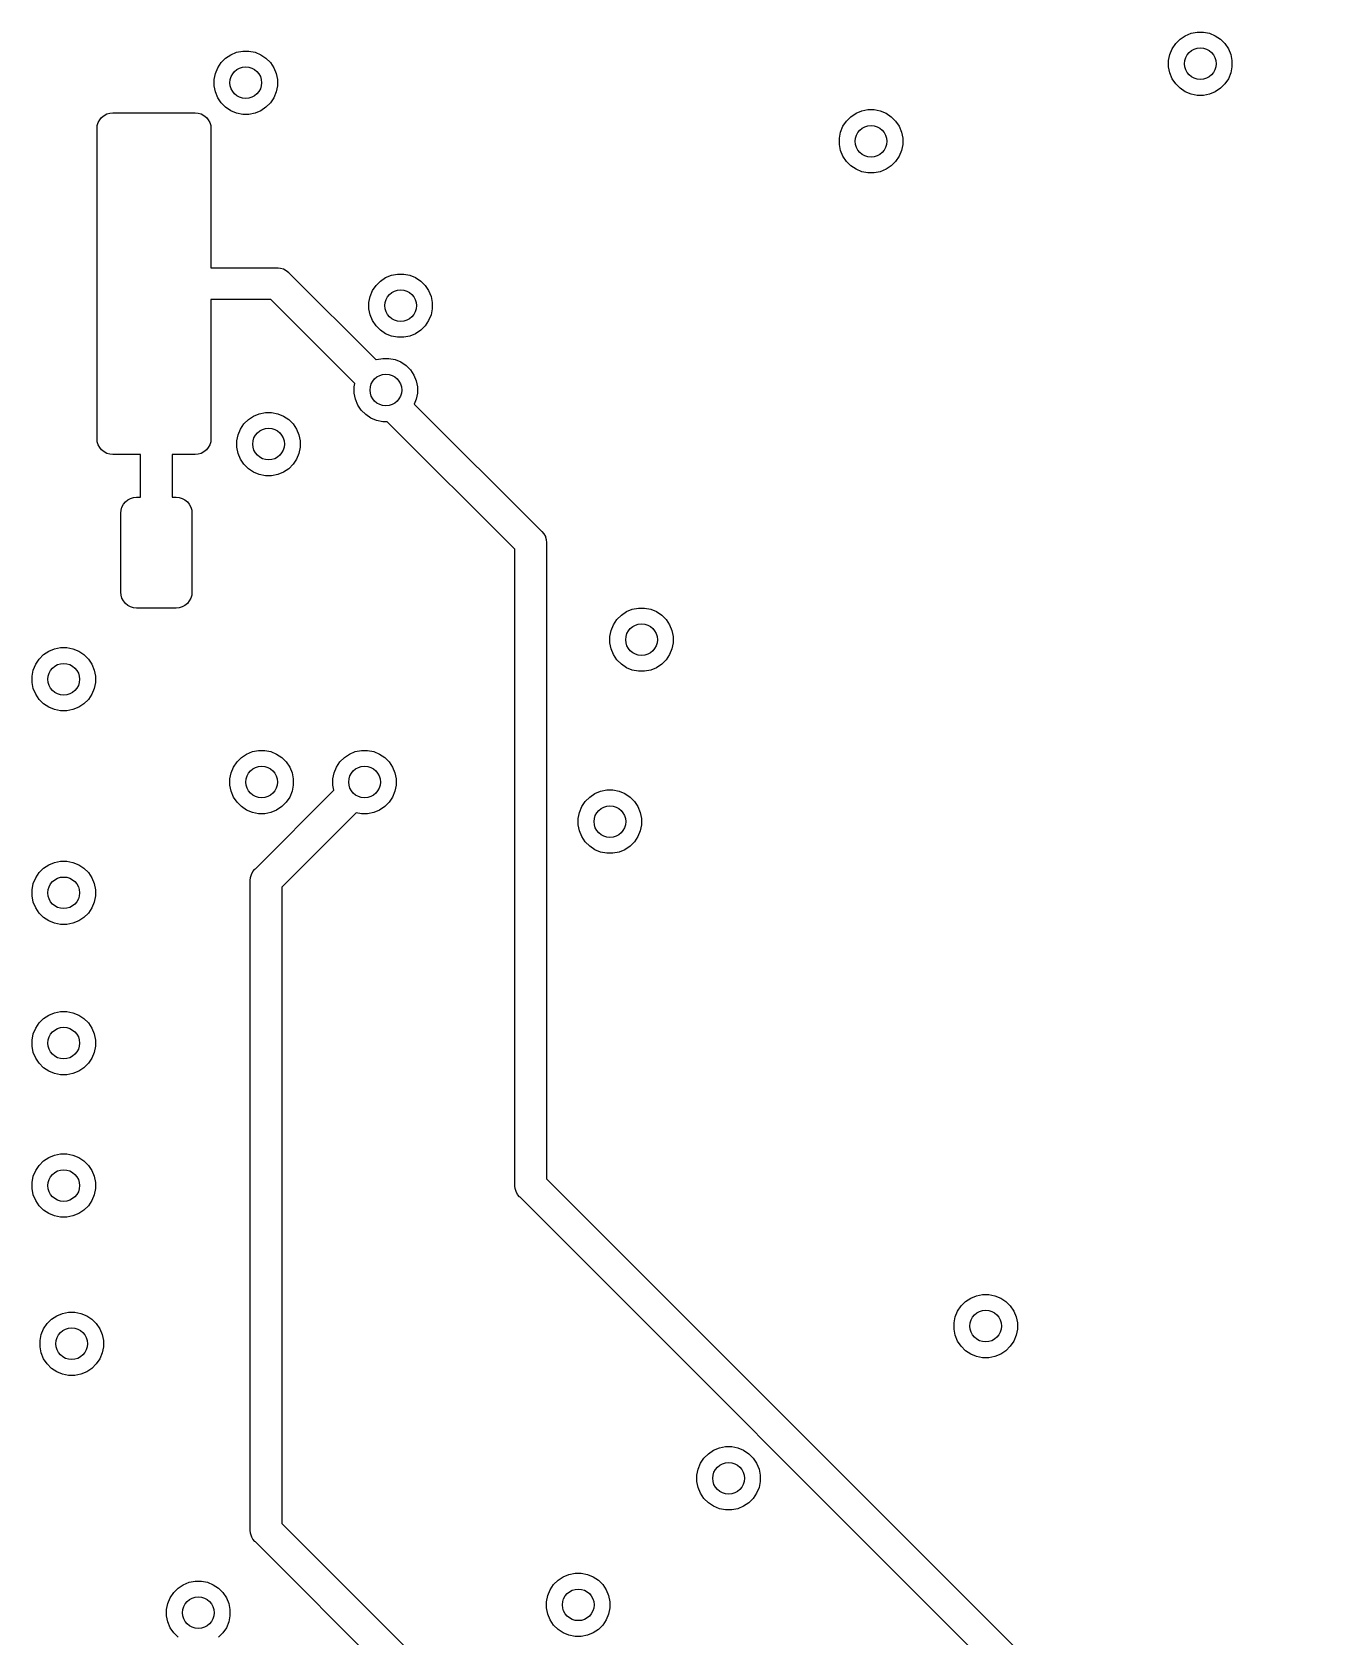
# Model space of a CAD drawing. Extents: x -1.3 to 94.4, y -81.8 to 12.8.
# Drawn here: x 58.75 to 79.28, y -36.26 to -10.9 of the extents above; entities that cross this region are included whole.
import ezdxf

# ---------------------------------------------------------------- set-up
doc = ezdxf.new("R2010")
doc.units = 0
doc.layers.add('BLACK', color=7, linetype='CONTINUOUS')

msp = doc.modelspace()

# ---------------------------------------------------------------- linework, layer by layer
at = {"layer": 'BLACK', "linetype": 'CONTINUOUS'}
for p, q in [((77.0542, -10.9192), (77.1508, -10.9)), ((77.1508, -10.9), (77.2492, -10.9)), ((77.2492, -10.9), (77.3458, -10.9192)), ((76.7569, -11.1632), (76.8116, -11.0813)), ((76.8116, -11.0813), (76.8813, -11.0116)), ((76.8813, -11.0116), (76.9632, -10.9569)), ((76.9632, -10.9569), (77.0542, -10.9192)), ((77.3458, -10.9192), (77.4368, -10.9569)), ((77.4368, -10.9569), (77.5187, -11.0116)), ((77.5187, -11.0116), (77.5884, -11.0813)), ((77.5884, -11.0813), (77.6431, -11.1632)), ((61.6819, -11.4632), (61.7366, -11.3813)), ((61.7366, -11.3813), (61.8063, -11.3116)), ((61.8063, -11.3116), (61.8882, -11.2569)), ((61.8882, -11.2569), (61.9792, -11.2192)), ((61.9792, -11.2192), (62.0758, -11.2)), ((62.0758, -11.2), (62.1742, -11.2)), ((62.1742, -11.2), (62.2708, -11.2192)), ((62.2708, -11.2192), (62.3618, -11.2569)), ((62.3618, -11.2569), (62.4437, -11.3116)), ((62.4437, -11.3116), (62.5134, -11.3813)), ((62.5134, -11.3813), (62.5681, -11.4632)), ((76.7, -11.3508), (76.7192, -11.2542)), ((76.7, -11.4492), (76.7, -11.3508)), ((76.7192, -11.2542), (76.7569, -11.1632)), ((77.6431, -11.1632), (77.6808, -11.2542)), ((77.6808, -11.2542), (77.7, -11.3508)), ((77.7, -11.3508), (77.7, -11.4492)), ((61.625, -11.6508), (61.6442, -11.5542)), ((61.625, -11.7493), (61.625, -11.6508)), ((61.6442, -11.5542), (61.6819, -11.4632)), ((62.5681, -11.4632), (62.6058, -11.5542)), ((62.6058, -11.5542), (62.625, -11.6508)), ((62.625, -11.6508), (62.625, -11.7493)), ((76.7192, -11.5458), (76.7, -11.4492)), ((76.7569, -11.6368), (76.7192, -11.5458)), ((76.8116, -11.7187), (76.7569, -11.6368)), ((77.6431, -11.6368), (77.5884, -11.7187)), ((77.6808, -11.5458), (77.6431, -11.6368)), ((77.7, -11.4492), (77.6808, -11.5458)), ((61.6442, -11.8459), (61.625, -11.7493)), ((61.6819, -11.9369), (61.6442, -11.8459)), ((62.6058, -11.8459), (62.5681, -11.9369)), ((62.625, -11.7493), (62.6058, -11.8459)), ((76.8813, -11.7884), (76.8116, -11.7187)), ((76.9632, -11.8431), (76.8813, -11.7884)), ((77.0542, -11.8808), (76.9632, -11.8431)), ((77.1508, -11.9), (77.0542, -11.8808)), ((77.2492, -11.9), (77.1508, -11.9)), ((77.3458, -11.8808), (77.2492, -11.9)), ((77.4368, -11.8431), (77.3458, -11.8808)), ((77.5187, -11.7884), (77.4368, -11.8431)), ((77.5884, -11.7187), (77.5187, -11.7884)), ((61.7366, -12.0187), (61.6819, -11.9369)), ((61.8063, -12.0884), (61.7366, -12.0187)), ((61.8882, -12.1431), (61.8063, -12.0884)), ((61.9792, -12.1808), (61.8882, -12.1431)), ((62.3618, -12.1431), (62.2708, -12.1808)), ((62.4437, -12.0884), (62.3618, -12.1431)), ((62.5134, -12.0187), (62.4437, -12.0884)), ((62.5681, -11.9369), (62.5134, -12.0187)), ((71.7632, -12.1819), (71.8542, -12.1442)), ((71.8542, -12.1442), (71.9508, -12.125)), ((71.9508, -12.125), (72.0492, -12.125)), ((72.0492, -12.125), (72.1458, -12.1442)), ((72.1458, -12.1442), (72.2368, -12.1819)), ((59.775, -12.425), (59.7798, -12.3762)), ((59.7798, -12.3762), (59.794, -12.3293)), ((59.794, -12.3293), (59.8171, -12.2861)), ((59.8171, -12.2861), (59.8482, -12.2482)), ((59.8482, -12.2482), (59.8861, -12.2171)), ((59.8861, -12.2171), (59.9293, -12.194)), ((59.9293, -12.194), (59.9762, -12.1798)), ((59.9762, -12.1798), (60.025, -12.175)), ((60.025, -12.175), (61.325, -12.175)), ((61.325, -12.175), (61.3738, -12.1798)), ((61.3738, -12.1798), (61.4207, -12.194)), ((61.4207, -12.194), (61.4639, -12.2171)), ((61.4639, -12.2171), (61.5018, -12.2482)), ((61.5018, -12.2482), (61.5329, -12.2861)), ((61.5329, -12.2861), (61.556, -12.3293)), ((61.556, -12.3293), (61.5702, -12.3762)), ((61.5702, -12.3762), (61.575, -12.425)), ((62.0758, -12.2), (61.9792, -12.1808)), ((62.1742, -12.2), (62.0758, -12.2)), ((62.2708, -12.1808), (62.1742, -12.2)), ((71.5192, -12.4792), (71.5569, -12.3882)), ((71.5569, -12.3882), (71.6116, -12.3063)), ((71.6116, -12.3063), (71.6813, -12.2366)), ((71.6813, -12.2366), (71.7632, -12.1819)), ((72.2368, -12.1819), (72.3187, -12.2366)), ((72.3187, -12.2366), (72.3884, -12.3063)), ((72.3884, -12.3063), (72.4431, -12.3882)), ((72.4431, -12.3882), (72.4808, -12.4792)), ((59.775, -17.325), (59.775, -12.425)), ((61.575, -12.425), (61.575, -14.625)), ((71.5, -12.5758), (71.5192, -12.4792)), ((71.5, -12.6742), (71.5, -12.5758)), ((71.5192, -12.7708), (71.5, -12.6742)), ((72.4808, -12.4792), (72.5, -12.5758)), ((72.5, -12.6742), (72.4808, -12.7708)), ((72.5, -12.5758), (72.5, -12.6742)), ((71.5569, -12.8618), (71.5192, -12.7708)), ((71.6116, -12.9437), (71.5569, -12.8618)), ((72.4431, -12.8618), (72.3884, -12.9437)), ((72.4808, -12.7708), (72.4431, -12.8618)), ((71.6813, -13.0134), (71.6116, -12.9437)), ((71.7632, -13.0681), (71.6813, -13.0134)), ((71.8542, -13.1058), (71.7632, -13.0681)), ((71.9508, -13.125), (71.8542, -13.1058)), ((72.0492, -13.125), (71.9508, -13.125)), ((72.1458, -13.1058), (72.0492, -13.125)), ((72.2368, -13.0681), (72.1458, -13.1058)), ((72.3187, -13.0134), (72.2368, -13.0681)), ((72.3884, -12.9437), (72.3187, -13.0134)), ((61.575, -14.625), (62.6127, -14.625)), ((62.6127, -14.625), (62.625, -14.6238)), ((62.625, -14.6238), (62.6373, -14.625)), ((62.6373, -14.625), (62.674, -14.6286)), ((62.674, -14.6286), (62.7211, -14.6429)), ((62.7211, -14.6429), (62.7646, -14.6661)), ((62.7646, -14.6661), (62.8026, -14.6974)), ((62.8026, -14.6974), (62.8105, -14.7069)), ((62.8105, -14.7069), (64.182, -16.0784)), ((64.1268, -14.9855), (64.1815, -14.9036)), ((64.1815, -14.9036), (64.2511, -14.834)), ((64.2511, -14.834), (64.333, -14.7793)), ((64.333, -14.7793), (64.424, -14.7416)), ((64.424, -14.7416), (64.5206, -14.7224)), ((64.5206, -14.7224), (64.6191, -14.7224)), ((64.6191, -14.7224), (64.7157, -14.7416)), ((64.7157, -14.7416), (64.8067, -14.7793)), ((64.8067, -14.7793), (64.8886, -14.834)), ((64.8886, -14.834), (64.9582, -14.9036)), ((64.9582, -14.9036), (65.013, -14.9855)), ((62.5214, -15.125), (61.575, -15.125)), ((61.575, -15.125), (61.575, -17.325)), ((63.8478, -16.4514), (62.5214, -15.125)), ((64.0699, -15.1731), (64.0891, -15.0765)), ((64.0699, -15.2716), (64.0699, -15.1731)), ((64.0891, -15.0765), (64.1268, -14.9855)), ((65.013, -14.9855), (65.0506, -15.0765)), ((65.0506, -15.0765), (65.0699, -15.1731)), ((65.0699, -15.1731), (65.0699, -15.2716)), ((64.0891, -15.3682), (64.0699, -15.2716)), ((64.1268, -15.4592), (64.0891, -15.3682)), ((64.1815, -15.5411), (64.1268, -15.4592)), ((65.013, -15.4592), (64.9582, -15.5411)), ((65.0506, -15.3682), (65.013, -15.4592)), ((65.0699, -15.2716), (65.0506, -15.3682)), ((64.2511, -15.6107), (64.1815, -15.5411)), ((64.333, -15.6654), (64.2511, -15.6107)), ((64.424, -15.7031), (64.333, -15.6654)), ((64.5206, -15.7224), (64.424, -15.7031)), ((64.7157, -15.7031), (64.6191, -15.7224)), ((64.8067, -15.6654), (64.7157, -15.7031)), ((64.8886, -15.6107), (64.8067, -15.6654)), ((64.9582, -15.5411), (64.8886, -15.6107)), ((64.6191, -15.7224), (64.5206, -15.7224)), ((64.182, -16.0784), (64.1911, -16.0747)), ((64.1911, -16.0747), (64.2877, -16.0555)), ((64.2877, -16.0555), (64.3862, -16.0555)), ((64.3862, -16.0555), (64.4828, -16.0747)), ((64.4828, -16.0747), (64.5738, -16.1124)), ((64.5738, -16.1124), (64.6557, -16.1671)), ((64.6557, -16.1671), (64.7253, -16.2367)), ((63.8369, -16.5062), (63.8478, -16.4514)), ((64.7253, -16.2367), (64.78, -16.3186)), ((64.78, -16.3186), (64.8177, -16.4096)), ((64.8177, -16.4096), (64.8369, -16.5062)), ((63.8369, -16.6047), (63.8369, -16.5062)), ((63.8561, -16.7013), (63.8369, -16.6047)), ((63.8938, -16.7923), (63.8561, -16.7013)), ((64.8177, -16.7013), (64.7866, -16.7765)), ((64.8369, -16.6047), (64.8177, -16.7013)), ((64.8369, -16.5062), (64.8369, -16.6047)), ((62.1653, -17.0216), (62.2472, -16.9669)), ((62.2472, -16.9669), (62.3382, -16.9292)), ((62.3382, -16.9292), (62.4348, -16.91)), ((62.4348, -16.91), (62.5333, -16.91)), ((62.5333, -16.91), (62.6299, -16.9292)), ((62.6299, -16.9292), (62.7209, -16.9669)), ((62.7209, -16.9669), (62.8028, -17.0216)), ((63.9486, -16.8742), (63.8938, -16.7923)), ((64.0182, -16.9438), (63.9486, -16.8742)), ((64.1001, -16.9985), (64.0182, -16.9438)), ((64.7866, -16.7765), (66.7931, -18.7831)), ((62.0033, -17.2641), (62.041, -17.1732)), ((62.041, -17.1732), (62.0957, -17.0913)), ((62.0957, -17.0913), (62.1653, -17.0216)), ((62.8028, -17.0216), (62.8724, -17.0913)), ((62.8724, -17.0913), (62.9271, -17.1732)), ((62.9271, -17.1732), (62.9648, -17.2641)), ((64.1911, -17.0362), (64.1001, -16.9985)), ((64.2877, -17.0555), (64.1911, -17.0362)), ((64.3584, -17.0555), (64.2877, -17.0555)), ((66.375, -19.0721), (64.3584, -17.0555)), ((59.7798, -17.3738), (59.775, -17.325)), ((59.794, -17.4207), (59.7798, -17.3738)), ((59.8171, -17.4639), (59.794, -17.4207)), ((59.8482, -17.5018), (59.8171, -17.4639)), ((61.5329, -17.4639), (61.5018, -17.5018)), ((61.556, -17.4207), (61.5329, -17.4639)), ((61.5702, -17.3738), (61.556, -17.4207)), ((61.575, -17.325), (61.5702, -17.3738)), ((61.984, -17.3607), (62.0033, -17.2641)), ((61.984, -17.4592), (61.984, -17.3607)), ((62.0033, -17.5558), (61.984, -17.4592)), ((62.9648, -17.2641), (62.984, -17.3607)), ((62.984, -17.4592), (62.9648, -17.5558)), ((62.984, -17.3607), (62.984, -17.4592)), ((59.8861, -17.5329), (59.8482, -17.5018)), ((59.9293, -17.556), (59.8861, -17.5329)), ((59.9762, -17.5702), (59.9293, -17.556)), ((60.025, -17.575), (59.9762, -17.5702)), ((60.4625, -17.575), (60.025, -17.575)), ((60.4625, -18.25), (60.4625, -17.575)), ((61.325, -17.575), (60.9625, -17.575)), ((60.9625, -17.575), (60.9625, -18.25)), ((61.3738, -17.5702), (61.325, -17.575)), ((61.4207, -17.556), (61.3738, -17.5702)), ((61.4639, -17.5329), (61.4207, -17.556)), ((61.5018, -17.5018), (61.4639, -17.5329)), ((62.041, -17.6468), (62.0033, -17.5558)), ((62.0957, -17.7287), (62.041, -17.6468)), ((62.1653, -17.7984), (62.0957, -17.7287)), ((62.8724, -17.7287), (62.8028, -17.7984)), ((62.9271, -17.6468), (62.8724, -17.7287)), ((62.9648, -17.5558), (62.9271, -17.6468)), ((62.2472, -17.8531), (62.1653, -17.7984)), ((62.3382, -17.8908), (62.2472, -17.8531)), ((62.4348, -17.91), (62.3382, -17.8908)), ((62.5333, -17.91), (62.4348, -17.91)), ((62.6299, -17.8908), (62.5333, -17.91)), ((62.7209, -17.8531), (62.6299, -17.8908)), ((62.8028, -17.7984), (62.7209, -17.8531)), ((60.3043, -18.269), (60.3512, -18.2548)), ((60.3512, -18.2548), (60.4, -18.25)), ((60.4, -18.25), (60.4625, -18.25)), ((60.9625, -18.25), (61.025, -18.25)), ((61.025, -18.25), (61.0738, -18.2548)), ((61.0738, -18.2548), (61.1207, -18.269)), ((60.15, -18.5), (60.1548, -18.4512)), ((60.15, -19.75), (60.15, -18.5)), ((60.1548, -18.4512), (60.169, -18.4043)), ((60.169, -18.4043), (60.1921, -18.3611)), ((60.1921, -18.3611), (60.2232, -18.3232)), ((60.2232, -18.3232), (60.2611, -18.2921)), ((60.2611, -18.2921), (60.3043, -18.269)), ((61.1207, -18.269), (61.1639, -18.2921)), ((61.1639, -18.2921), (61.2018, -18.3232)), ((61.2018, -18.3232), (61.2329, -18.3611)), ((61.2329, -18.3611), (61.256, -18.4043)), ((61.256, -18.4043), (61.2702, -18.4512)), ((61.2702, -18.4512), (61.275, -18.5)), ((61.275, -18.5), (61.275, -19.75)), ((66.7931, -18.7831), (66.8026, -18.7909)), ((66.8026, -18.7909), (66.8339, -18.829)), ((66.8339, -18.829), (66.8571, -18.8724)), ((66.8571, -18.8724), (66.859, -18.8786)), ((66.859, -18.8786), (66.8714, -18.9195)), ((66.8714, -18.9195), (66.8762, -18.9685)), ((66.8762, -18.9685), (66.875, -18.9808)), ((66.875, -18.9808), (66.875, -29.0214)), ((66.375, -29.1127), (66.375, -19.0721)), ((60.1548, -19.7988), (60.15, -19.75)), ((61.275, -19.75), (61.2702, -19.7988)), ((60.169, -19.8457), (60.1548, -19.7988)), ((60.1921, -19.8889), (60.169, -19.8457)), ((60.2232, -19.9268), (60.1921, -19.8889)), ((60.2611, -19.9579), (60.2232, -19.9268)), ((60.3043, -19.981), (60.2611, -19.9579)), ((60.3512, -19.9952), (60.3043, -19.981)), ((60.4, -20), (60.3512, -19.9952)), ((61.025, -20), (60.4, -20)), ((61.0738, -19.9952), (61.025, -20)), ((61.1207, -19.981), (61.0738, -19.9952)), ((61.1639, -19.9579), (61.1207, -19.981)), ((61.2018, -19.9268), (61.1639, -19.9579)), ((61.2329, -19.8889), (61.2018, -19.9268)), ((61.256, -19.8457), (61.2329, -19.8889)), ((61.2702, -19.7988), (61.256, -19.8457)), ((68.1382, -20.0569), (68.2292, -20.0192)), ((68.2292, -20.0192), (68.3258, -20)), ((68.3258, -20), (68.4242, -20)), ((68.4242, -20), (68.5208, -20.0192)), ((68.5208, -20.0192), (68.6118, -20.0569)), ((67.8942, -20.3542), (67.9319, -20.2632)), ((67.9319, -20.2632), (67.9866, -20.1813)), ((67.9866, -20.1813), (68.0563, -20.1116)), ((68.0563, -20.1116), (68.1382, -20.0569)), ((68.6118, -20.0569), (68.6937, -20.1116)), ((68.6937, -20.1116), (68.7634, -20.1813)), ((68.7634, -20.1813), (68.8181, -20.2632)), ((68.8181, -20.2632), (68.8558, -20.3542)), ((67.875, -20.4508), (67.8942, -20.3542)), ((67.875, -20.5492), (67.875, -20.4508)), ((68.8558, -20.3542), (68.875, -20.4508)), ((68.875, -20.4508), (68.875, -20.5492)), ((58.8616, -20.8063), (58.9313, -20.7366)), ((58.9313, -20.7366), (59.0132, -20.6819)), ((59.0132, -20.6819), (59.1042, -20.6442)), ((59.1042, -20.6442), (59.2008, -20.625)), ((59.2008, -20.625), (59.2992, -20.625)), ((59.2992, -20.625), (59.3958, -20.6442)), ((59.3958, -20.6442), (59.4868, -20.6819)), ((59.4868, -20.6819), (59.5687, -20.7366)), ((59.5687, -20.7366), (59.6384, -20.8063)), ((67.8942, -20.6458), (67.875, -20.5492)), ((67.9319, -20.7368), (67.8942, -20.6458)), ((67.9866, -20.8187), (67.9319, -20.7368)), ((68.8181, -20.7368), (68.7634, -20.8187)), ((68.8558, -20.6458), (68.8181, -20.7368)), ((68.875, -20.5492), (68.8558, -20.6458)), ((58.75, -21.0758), (58.7692, -20.9792)), ((58.7692, -20.9792), (58.8069, -20.8882)), ((58.8069, -20.8882), (58.8616, -20.8063)), ((59.6384, -20.8063), (59.6931, -20.8882)), ((59.6931, -20.8882), (59.7308, -20.9792)), ((59.7308, -20.9792), (59.75, -21.0758)), ((68.0563, -20.8884), (67.9866, -20.8187)), ((68.1382, -20.9431), (68.0563, -20.8884)), ((68.2292, -20.9808), (68.1382, -20.9431)), ((68.3258, -21), (68.2292, -20.9808)), ((68.4242, -21), (68.3258, -21)), ((68.5208, -20.9808), (68.4242, -21)), ((68.6118, -20.9431), (68.5208, -20.9808)), ((68.6937, -20.8884), (68.6118, -20.9431)), ((68.7634, -20.8187), (68.6937, -20.8884)), ((58.75, -21.1742), (58.75, -21.0758)), ((58.7692, -21.2708), (58.75, -21.1742)), ((58.8069, -21.3618), (58.7692, -21.2708)), ((59.7308, -21.2708), (59.6931, -21.3618)), ((59.75, -21.1742), (59.7308, -21.2708)), ((59.75, -21.0758), (59.75, -21.1742)), ((58.8616, -21.4437), (58.8069, -21.3618)), ((58.9313, -21.5134), (58.8616, -21.4437)), ((59.0132, -21.5681), (58.9313, -21.5134)), ((59.5687, -21.5134), (59.4868, -21.5681)), ((59.6384, -21.4437), (59.5687, -21.5134)), ((59.6931, -21.3618), (59.6384, -21.4437)), ((59.1042, -21.6058), (59.0132, -21.5681)), ((59.2008, -21.625), (59.1042, -21.6058)), ((59.2992, -21.625), (59.2008, -21.625)), ((59.3958, -21.6058), (59.2992, -21.625)), ((59.4868, -21.5681), (59.3958, -21.6058)), ((62.0563, -22.3616), (62.1382, -22.3069)), ((62.1382, -22.3069), (62.2292, -22.2692)), ((62.2292, -22.2692), (62.3258, -22.25)), ((62.3258, -22.25), (62.4242, -22.25)), ((62.4242, -22.25), (62.5208, -22.2692)), ((62.5208, -22.2692), (62.6118, -22.3069)), ((62.6118, -22.3069), (62.6937, -22.3616)), ((63.6813, -22.3616), (63.7632, -22.3069)), ((63.7632, -22.3069), (63.8542, -22.2692)), ((63.8542, -22.2692), (63.9508, -22.25)), ((63.9508, -22.25), (64.0492, -22.25)), ((64.0492, -22.25), (64.1458, -22.2692)), ((64.1458, -22.2692), (64.2368, -22.3069)), ((64.2368, -22.3069), (64.3187, -22.3616)), ((61.8942, -22.6042), (61.9319, -22.5132)), ((61.9319, -22.5132), (61.9866, -22.4313)), ((61.9866, -22.4313), (62.0563, -22.3616)), ((62.6937, -22.3616), (62.7634, -22.4313)), ((62.7634, -22.4313), (62.8181, -22.5132)), ((62.8181, -22.5132), (62.8558, -22.6042)), ((63.5192, -22.6042), (63.5569, -22.5132)), ((63.5569, -22.5132), (63.6116, -22.4313)), ((63.6116, -22.4313), (63.6813, -22.3616)), ((64.3187, -22.3616), (64.3884, -22.4313)), ((64.3884, -22.4313), (64.4431, -22.5132)), ((64.4431, -22.5132), (64.4808, -22.6042)), ((61.875, -22.7008), (61.8942, -22.6042)), ((61.875, -22.7992), (61.875, -22.7008)), ((61.8942, -22.8958), (61.875, -22.7992)), ((62.8558, -22.6042), (62.875, -22.7008)), ((62.875, -22.7992), (62.8558, -22.8958)), ((62.875, -22.7008), (62.875, -22.7992)), ((63.5, -22.7008), (63.5192, -22.6042)), ((63.5, -22.7992), (63.5, -22.7008)), ((63.5161, -22.8803), (63.5, -22.7992)), ((64.4808, -22.6042), (64.5, -22.7008)), ((64.5, -22.7992), (64.4808, -22.8958)), ((64.5, -22.7008), (64.5, -22.7992)), ((61.9319, -22.9868), (61.8942, -22.8958)), ((61.9866, -23.0687), (61.9319, -22.9868)), ((62.0563, -23.1384), (61.9866, -23.0687)), ((62.2775, -24.1189), (63.5161, -22.8803)), ((62.7634, -23.0687), (62.6937, -23.1384)), ((62.8181, -22.9868), (62.7634, -23.0687)), ((62.8558, -22.8958), (62.8181, -22.9868)), ((64.3884, -23.0687), (64.3187, -23.1384)), ((64.4431, -22.9868), (64.3884, -23.0687)), ((64.4808, -22.8958), (64.4431, -22.9868)), ((67.4319, -23.1382), (67.4866, -23.0563)), ((67.4866, -23.0563), (67.5563, -22.9866)), ((67.5563, -22.9866), (67.6382, -22.9319)), ((67.6382, -22.9319), (67.7292, -22.8942)), ((67.7292, -22.8942), (67.8258, -22.875)), ((67.8258, -22.875), (67.9242, -22.875)), ((67.9242, -22.875), (68.0208, -22.8942)), ((68.0208, -22.8942), (68.1118, -22.9319)), ((68.1118, -22.9319), (68.1937, -22.9866)), ((68.1937, -22.9866), (68.2634, -23.0563)), ((68.2634, -23.0563), (68.3181, -23.1382)), ((62.1382, -23.1931), (62.0563, -23.1384)), ((62.2292, -23.2308), (62.1382, -23.1931)), ((62.3258, -23.25), (62.2292, -23.2308)), ((62.4242, -23.25), (62.3258, -23.25)), ((62.5208, -23.2308), (62.4242, -23.25)), ((62.6118, -23.1931), (62.5208, -23.2308)), ((62.6937, -23.1384), (62.6118, -23.1931)), ((63.8697, -23.2339), (62.6956, -24.4079)), ((63.9508, -23.25), (63.8697, -23.2339)), ((64.0492, -23.25), (63.9508, -23.25)), ((64.1458, -23.2308), (64.0492, -23.25)), ((64.2368, -23.1931), (64.1458, -23.2308)), ((64.3187, -23.1384), (64.2368, -23.1931)), ((67.375, -23.3258), (67.3942, -23.2292)), ((67.375, -23.4242), (67.375, -23.3258)), ((67.3942, -23.2292), (67.4319, -23.1382)), ((68.3181, -23.1382), (68.3558, -23.2292)), ((68.3558, -23.2292), (68.375, -23.3258)), ((68.375, -23.3258), (68.375, -23.4242)), ((67.3942, -23.5208), (67.375, -23.4242)), ((67.4319, -23.6118), (67.3942, -23.5208)), ((68.3558, -23.5208), (68.3181, -23.6118)), ((68.375, -23.4242), (68.3558, -23.5208)), ((67.4866, -23.6937), (67.4319, -23.6118)), ((67.5563, -23.7634), (67.4866, -23.6937)), ((67.6382, -23.8181), (67.5563, -23.7634)), ((67.7292, -23.8558), (67.6382, -23.8181)), ((68.1118, -23.8181), (68.0208, -23.8558)), ((68.1937, -23.7634), (68.1118, -23.8181)), ((68.2634, -23.6937), (68.1937, -23.7634)), ((68.3181, -23.6118), (68.2634, -23.6937)), ((58.9313, -24.1116), (59.0132, -24.0569)), ((59.0132, -24.0569), (59.1042, -24.0192)), ((59.1042, -24.0192), (59.2008, -24)), ((59.2008, -24), (59.2992, -24)), ((59.2992, -24), (59.3958, -24.0192)), ((59.3958, -24.0192), (59.4868, -24.0569)), ((59.4868, -24.0569), (59.5687, -24.1116)), ((67.8258, -23.875), (67.7292, -23.8558)), ((67.9242, -23.875), (67.8258, -23.875)), ((68.0208, -23.8558), (67.9242, -23.875)), ((58.7692, -24.3542), (58.8069, -24.2632)), ((58.8069, -24.2632), (58.8616, -24.1813)), ((58.8616, -24.1813), (58.9313, -24.1116)), ((59.5687, -24.1116), (59.6384, -24.1813)), ((59.6384, -24.1813), (59.6931, -24.2632)), ((59.6931, -24.2632), (59.7308, -24.3542)), ((62.1944, -24.3044), (62.1992, -24.2554)), ((62.1956, -24.3167), (62.1944, -24.3044)), ((62.1956, -34.5583), (62.1956, -24.3167)), ((62.1992, -24.2554), (62.2135, -24.2083)), ((62.2135, -24.2083), (62.2367, -24.1648)), ((62.2135, -24.2083), (62.2135, -24.2083)), ((62.2367, -24.1648), (62.268, -24.1268)), ((62.268, -24.1268), (62.2775, -24.1189)), ((58.75, -24.4508), (58.7692, -24.3542)), ((58.75, -24.5492), (58.75, -24.4508)), ((58.7692, -24.6458), (58.75, -24.5492)), ((59.7308, -24.3542), (59.75, -24.4508)), ((59.75, -24.5492), (59.7308, -24.6458)), ((59.75, -24.4508), (59.75, -24.5492)), ((62.6956, -24.4079), (62.6956, -34.4671)), ((58.8069, -24.7368), (58.7692, -24.6458)), ((58.8616, -24.8187), (58.8069, -24.7368)), ((58.9313, -24.8884), (58.8616, -24.8187)), ((59.6384, -24.8187), (59.5687, -24.8884)), ((59.6931, -24.7368), (59.6384, -24.8187)), ((59.7308, -24.6458), (59.6931, -24.7368)), ((59.0132, -24.9431), (58.9313, -24.8884)), ((59.1042, -24.9808), (59.0132, -24.9431)), ((59.2008, -25), (59.1042, -24.9808)), ((59.2992, -25), (59.2008, -25)), ((59.3958, -24.9808), (59.2992, -25)), ((59.4868, -24.9431), (59.3958, -24.9808)), ((59.5687, -24.8884), (59.4868, -24.9431)), ((58.8069, -26.6382), (58.8616, -26.5563)), ((58.8616, -26.5563), (58.9313, -26.4866)), ((58.9313, -26.4866), (59.0132, -26.4319)), ((59.0132, -26.4319), (59.1042, -26.3942)), ((59.1042, -26.3942), (59.2008, -26.375)), ((59.2008, -26.375), (59.2992, -26.375)), ((59.2992, -26.375), (59.3958, -26.3942)), ((59.3958, -26.3942), (59.4868, -26.4319)), ((59.4868, -26.4319), (59.5687, -26.4866)), ((59.5687, -26.4866), (59.6384, -26.5563)), ((59.6384, -26.5563), (59.6931, -26.6382)), ((58.75, -26.8258), (58.7692, -26.7292)), ((58.75, -26.9242), (58.75, -26.8258)), ((58.7692, -26.7292), (58.8069, -26.6382)), ((59.6931, -26.6382), (59.7308, -26.7292)), ((59.7308, -26.7292), (59.75, -26.8258)), ((59.75, -26.8258), (59.75, -26.9242)), ((58.7692, -27.0208), (58.75, -26.9242)), ((58.8069, -27.1118), (58.7692, -27.0208)), ((58.8616, -27.1937), (58.8069, -27.1118)), ((59.6931, -27.1118), (59.6384, -27.1937)), ((59.7308, -27.0208), (59.6931, -27.1118)), ((59.75, -26.9242), (59.7308, -27.0208)), ((58.9313, -27.2634), (58.8616, -27.1937)), ((59.0132, -27.3181), (58.9313, -27.2634)), ((59.1042, -27.3558), (59.0132, -27.3181)), ((59.2008, -27.375), (59.1042, -27.3558)), ((59.2992, -27.375), (59.2008, -27.375)), ((59.3958, -27.3558), (59.2992, -27.375)), ((59.4868, -27.3181), (59.3958, -27.3558)), ((59.5687, -27.2634), (59.4868, -27.3181)), ((59.6384, -27.1937), (59.5687, -27.2634)), ((59.0132, -28.6819), (59.1042, -28.6442)), ((59.1042, -28.6442), (59.2008, -28.625)), ((59.2008, -28.625), (59.2992, -28.625)), ((59.2992, -28.625), (59.3958, -28.6442)), ((59.3958, -28.6442), (59.4868, -28.6819)), ((58.7692, -28.9792), (58.8069, -28.8882)), ((58.8069, -28.8882), (58.8616, -28.8063)), ((58.8616, -28.8063), (58.9313, -28.7366)), ((58.9313, -28.7366), (59.0132, -28.6819)), ((59.4868, -28.6819), (59.5687, -28.7366)), ((59.5687, -28.7366), (59.6384, -28.8063)), ((59.6384, -28.8063), (59.6931, -28.8882)), ((59.6931, -28.8882), (59.7308, -28.9792)), ((58.75, -29.0758), (58.7692, -28.9792)), ((58.75, -29.1742), (58.75, -29.0758)), ((59.7308, -28.9792), (59.75, -29.0758)), ((59.75, -29.0758), (59.75, -29.1742)), ((66.3738, -29.125), (66.375, -29.1127)), ((66.375, -29.1373), (66.3738, -29.125)), ((66.3786, -29.174), (66.375, -29.1373)), ((66.875, -29.0214), (79.2786, -41.425)), ((58.7692, -29.2708), (58.75, -29.1742)), ((58.8069, -29.3618), (58.7692, -29.2708)), ((58.8616, -29.4437), (58.8069, -29.3618)), ((59.6931, -29.3618), (59.6384, -29.4437)), ((59.7308, -29.2708), (59.6931, -29.3618)), ((59.75, -29.1742), (59.7308, -29.2708)), ((66.3929, -29.2211), (66.3786, -29.174)), ((66.4161, -29.2646), (66.3929, -29.2211)), ((66.4474, -29.3026), (66.4161, -29.2646)), ((66.4569, -29.3105), (66.4474, -29.3026)), ((78.9895, -41.8431), (66.4569, -29.3105)), ((58.9313, -29.5134), (58.8616, -29.4437)), ((59.0132, -29.5681), (58.9313, -29.5134)), ((59.1042, -29.6058), (59.0132, -29.5681)), ((59.2008, -29.625), (59.1042, -29.6058)), ((59.2992, -29.625), (59.2008, -29.625)), ((59.3958, -29.6058), (59.2992, -29.625)), ((59.4868, -29.5681), (59.3958, -29.6058)), ((59.5687, -29.5134), (59.4868, -29.5681)), ((59.6384, -29.4437), (59.5687, -29.5134)), ((73.492, -30.9574), (73.5739, -30.9027)), ((73.5739, -30.9027), (73.6649, -30.865)), ((73.6649, -30.865), (73.7615, -30.8457)), ((73.7615, -30.8457), (73.86, -30.8457)), ((73.86, -30.8457), (73.9566, -30.865)), ((73.9566, -30.865), (74.0476, -30.9027)), ((74.0476, -30.9027), (74.1295, -30.9574)), ((59.0563, -31.2366), (59.1382, -31.1819)), ((59.1382, -31.1819), (59.2292, -31.1442)), ((59.2292, -31.1442), (59.3257, -31.125)), ((59.3257, -31.125), (59.4242, -31.125)), ((59.4242, -31.125), (59.5208, -31.1442)), ((59.5208, -31.1442), (59.6118, -31.1819)), ((59.6118, -31.1819), (59.6937, -31.2366)), ((73.33, -31.1999), (73.3676, -31.1089)), ((73.3676, -31.1089), (73.4224, -31.027)), ((73.4224, -31.027), (73.492, -30.9574)), ((74.1295, -30.9574), (74.1991, -31.027)), ((74.1991, -31.027), (74.2538, -31.1089)), ((74.2538, -31.1089), (74.2915, -31.1999)), ((58.8942, -31.4792), (58.9319, -31.3882)), ((58.9319, -31.3882), (58.9866, -31.3063)), ((58.9866, -31.3063), (59.0563, -31.2366)), ((59.6937, -31.2366), (59.7634, -31.3063)), ((59.7634, -31.3063), (59.8181, -31.3882)), ((59.8181, -31.3882), (59.8558, -31.4792)), ((73.3107, -31.2965), (73.33, -31.1999)), ((73.3107, -31.395), (73.3107, -31.2965)), ((73.33, -31.4916), (73.3107, -31.395)), ((74.2915, -31.1999), (74.3107, -31.2965)), ((74.3107, -31.395), (74.2915, -31.4916)), ((74.3107, -31.2965), (74.3107, -31.395)), ((58.875, -31.5758), (58.8942, -31.4792)), ((58.875, -31.6742), (58.875, -31.5758)), ((58.8942, -31.7708), (58.875, -31.6742)), ((59.8558, -31.4792), (59.875, -31.5758)), ((59.875, -31.6742), (59.8558, -31.7708)), ((59.875, -31.5758), (59.875, -31.6742)), ((73.3676, -31.5826), (73.33, -31.4916)), ((73.4224, -31.6645), (73.3676, -31.5826)), ((73.492, -31.7341), (73.4224, -31.6645)), ((74.1991, -31.6645), (74.1295, -31.7341)), ((74.2538, -31.5826), (74.1991, -31.6645)), ((74.2915, -31.4916), (74.2538, -31.5826)), ((58.9319, -31.8618), (58.8942, -31.7708)), ((58.9866, -31.9437), (58.9319, -31.8618)), ((59.0563, -32.0134), (58.9866, -31.9437)), ((59.7634, -31.9437), (59.6937, -32.0134)), ((59.8181, -31.8618), (59.7634, -31.9437)), ((59.8558, -31.7708), (59.8181, -31.8618)), ((73.5739, -31.7888), (73.492, -31.7341)), ((73.6649, -31.8265), (73.5739, -31.7888)), ((73.7615, -31.8457), (73.6649, -31.8265)), ((73.86, -31.8457), (73.7615, -31.8457)), ((73.9566, -31.8265), (73.86, -31.8457)), ((74.0476, -31.7888), (73.9566, -31.8265)), ((74.1295, -31.7341), (74.0476, -31.7888)), ((59.1382, -32.0681), (59.0563, -32.0134)), ((59.2292, -32.1058), (59.1382, -32.0681)), ((59.3257, -32.125), (59.2292, -32.1058)), ((59.4242, -32.125), (59.3257, -32.125)), ((59.5208, -32.1058), (59.4242, -32.125)), ((59.6118, -32.0681), (59.5208, -32.1058)), ((59.6937, -32.0134), (59.6118, -32.0681)), ((69.3069, -33.5132), (69.3616, -33.4313)), ((69.3616, -33.4313), (69.4313, -33.3616)), ((69.4313, -33.3616), (69.5132, -33.3069)), ((69.5132, -33.3069), (69.6042, -33.2692)), ((69.6042, -33.2692), (69.7008, -33.25)), ((69.7008, -33.25), (69.7992, -33.25)), ((69.7992, -33.25), (69.8958, -33.2692)), ((69.8958, -33.2692), (69.9868, -33.3069)), ((69.9868, -33.3069), (70.0687, -33.3616)), ((70.0687, -33.3616), (70.1384, -33.4313)), ((70.1384, -33.4313), (70.1931, -33.5132)), ((69.25, -33.7008), (69.2692, -33.6042)), ((69.25, -33.7992), (69.25, -33.7008)), ((69.2692, -33.6042), (69.3069, -33.5132)), ((70.1931, -33.5132), (70.2308, -33.6042)), ((70.2308, -33.6042), (70.25, -33.7008)), ((70.25, -33.7008), (70.25, -33.7992)), ((69.2692, -33.8958), (69.25, -33.7992)), ((69.3069, -33.9868), (69.2692, -33.8958)), ((70.2308, -33.8958), (70.1931, -33.9868)), ((70.25, -33.7992), (70.2308, -33.8958)), ((69.3616, -34.0687), (69.3069, -33.9868)), ((69.4313, -34.1384), (69.3616, -34.0687)), ((69.5132, -34.1931), (69.4313, -34.1384)), ((69.6042, -34.2308), (69.5132, -34.1931)), ((69.7008, -34.25), (69.6042, -34.2308)), ((69.8958, -34.2308), (69.7992, -34.25)), ((69.9868, -34.1931), (69.8958, -34.2308)), ((70.0687, -34.1384), (69.9868, -34.1931)), ((70.1384, -34.0687), (70.0687, -34.1384)), ((70.1931, -33.9868), (70.1384, -34.0687)), ((62.6956, -34.4671), (71.9181, -43.6895)), ((69.7992, -34.25), (69.7008, -34.25)), ((62.1944, -34.5706), (62.1956, -34.5583)), ((62.1992, -34.6196), (62.1944, -34.5706)), ((62.2135, -34.6667), (62.1992, -34.6196)), ((62.2216, -34.6819), (62.2135, -34.6667)), ((62.2367, -34.7102), (62.2216, -34.6819)), ((62.268, -34.7482), (62.2367, -34.7102)), ((62.2775, -34.7561), (62.268, -34.7482)), ((71.5, -43.9786), (62.2775, -34.7561)), ((60.9866, -35.5563), (61.0563, -35.4866)), ((61.0563, -35.4866), (61.1382, -35.4319)), ((61.1382, -35.4319), (61.2292, -35.3942)), ((61.2292, -35.3942), (61.3258, -35.375)), ((61.3258, -35.375), (61.4242, -35.375)), ((61.4242, -35.375), (61.5208, -35.3942)), ((61.5208, -35.3942), (61.6118, -35.4319)), ((61.6118, -35.4319), (61.6937, -35.4866)), ((61.6937, -35.4866), (61.7634, -35.5563)), ((66.9319, -35.5132), (66.9866, -35.4313)), ((66.9866, -35.4313), (67.0563, -35.3616)), ((67.0563, -35.3616), (67.1382, -35.3069)), ((67.1382, -35.3069), (67.2292, -35.2692)), ((67.2292, -35.2692), (67.3258, -35.25)), ((67.3258, -35.25), (67.4242, -35.25)), ((67.4242, -35.25), (67.5208, -35.2692)), ((67.5208, -35.2692), (67.6118, -35.3069)), ((67.6118, -35.3069), (67.6937, -35.3616)), ((67.6937, -35.3616), (67.7634, -35.4313)), ((67.7634, -35.4313), (67.8181, -35.5132)), ((60.875, -35.8258), (60.8942, -35.7292)), ((60.8942, -35.7292), (60.9319, -35.6382)), ((60.9319, -35.6382), (60.9866, -35.5563)), ((61.7634, -35.5563), (61.8181, -35.6382)), ((61.8181, -35.6382), (61.8558, -35.7292)), ((61.8558, -35.7292), (61.875, -35.8258)), ((66.875, -35.7008), (66.8942, -35.6042)), ((66.875, -35.7992), (66.875, -35.7008)), ((66.8942, -35.6042), (66.9319, -35.5132)), ((67.8181, -35.5132), (67.8558, -35.6042)), ((67.8558, -35.6042), (67.875, -35.7008)), ((67.875, -35.7008), (67.875, -35.7992)), ((60.875, -35.9242), (60.875, -35.8258)), ((60.8942, -36.0208), (60.875, -35.9242)), ((61.875, -35.9242), (61.8558, -36.0208)), ((61.875, -35.8258), (61.875, -35.9242)), ((66.8942, -35.8958), (66.875, -35.7992)), ((66.9319, -35.9868), (66.8942, -35.8958)), ((66.9866, -36.0687), (66.9319, -35.9868)), ((67.8181, -35.9868), (67.7634, -36.0687)), ((67.8558, -35.8958), (67.8181, -35.9868)), ((67.875, -35.7992), (67.8558, -35.8958)), ((60.9319, -36.1118), (60.8942, -36.0208)), ((60.9866, -36.1937), (60.9319, -36.1118)), ((61.0563, -36.2634), (60.9866, -36.1937)), ((61.7634, -36.1937), (61.6937, -36.2634)), ((61.8181, -36.1118), (61.7634, -36.1937)), ((61.8558, -36.0208), (61.8181, -36.1118)), ((67.0563, -36.1384), (66.9866, -36.0687)), ((67.1382, -36.1931), (67.0563, -36.1384)), ((67.2292, -36.2308), (67.1382, -36.1931)), ((67.3258, -36.25), (67.2292, -36.2308)), ((67.4242, -36.25), (67.3258, -36.25)), ((67.5208, -36.2308), (67.4242, -36.25)), ((67.6118, -36.1931), (67.5208, -36.2308)), ((67.6937, -36.1384), (67.6118, -36.1931)), ((67.7634, -36.0687), (67.6937, -36.1384))]:
    msp.add_line(p, q, dxfattribs=at)
at = {"layer": 'BLACK'}
for centre in [(77.2, -11.4), (62.125, -11.7), (72, -12.625), (64.5699, -15.2224), (64.3369, -16.5555), (62.484, -17.41), (68.375, -20.5), (59.25, -21.125), (62.375, -22.75), (64, -22.75), (67.875, -23.375), (59.25, -24.5), (59.25, -26.875), (59.25, -29.125), (73.8107, -31.3457), (59.375, -31.625), (69.75, -33.75), (61.375, -35.875), (67.375, -35.75)]:
    msp.add_circle(centre, 0.25, dxfattribs=at)

doc.saveas('drawing.dxf')
